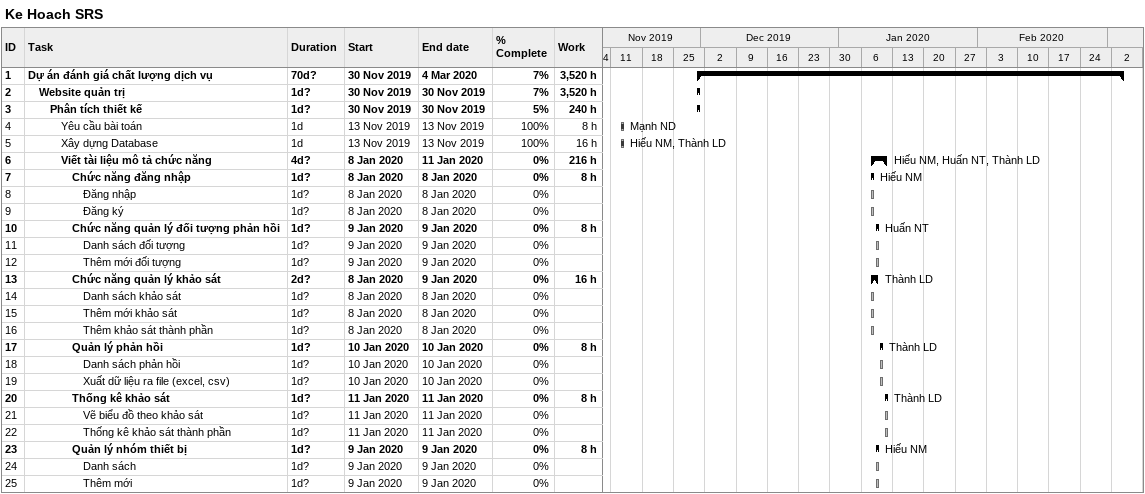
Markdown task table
Ke Hoach SRS

| ID | Level | Task | Duration | Start | Finish | Resources | % complete | Work (h) |
|---|---|---|---|---|---|---|---|---|
| 1 | 1 | **Dự án đánh giá chất lượng dịch vụ** | 70d? | 2019-11-30 | 2020-03-04 |  | 7 | 3520 |
| 2 | 2 | **Website quản trị** | 1d? | 2019-11-30 | 2019-11-30 |  | 7 | 3520 |
| 3 | 3 | **Phân tích thiết kế** | 1d? | 2019-11-30 | 2019-11-30 |  | 5 | 240 |
| 4 | 4 | Yêu cầu bài toán | 1d | 2019-11-13 | 2019-11-13 | Mạnh ND | 100 | 8 |
| 5 | 4 | Xây dựng Database | 1d | 2019-11-13 | 2019-11-13 | Hiếu NM, Thành LD | 100 | 16 |
| 6 | 4 | **Viết tài liệu mô tả chức năng** | 4d? | 2020-01-08 | 2020-01-11 | Hiếu NM, Huấn NT, Thành LD | 0 | 216 |
| 7 | 5 | **Chức năng đăng nhập** | 1d? | 2020-01-08 | 2020-01-08 | Hiếu NM | 0 | 8 |
| 8 | 6 | Đăng nhập | 1d? | 2020-01-08 | 2020-01-08 |  | 0 |  |
| 9 | 6 | Đăng ký | 1d? | 2020-01-08 | 2020-01-08 |  | 0 |  |
| 10 | 5 | **Chức năng quản lý đối tượng phản hồi** | 1d? | 2020-01-09 | 2020-01-09 | Huấn NT | 0 | 8 |
| 11 | 6 | Danh sách đối tượng | 1d? | 2020-01-09 | 2020-01-09 |  | 0 |  |
| 12 | 6 | Thêm mới đối tượng | 1d? | 2020-01-09 | 2020-01-09 |  | 0 |  |
| 13 | 5 | **Chức năng quản lý khảo sát** | 2d? | 2020-01-08 | 2020-01-09 | Thành LD | 0 | 16 |
| 14 | 6 | Danh sách khảo sát | 1d? | 2020-01-08 | 2020-01-08 |  | 0 |  |
| 15 | 6 | Thêm mới khảo sát | 1d? | 2020-01-08 | 2020-01-08 |  | 0 |  |
| 16 | 6 | Thêm khảo sát thành phần | 1d? | 2020-01-08 | 2020-01-08 |  | 0 |  |
| 17 | 5 | **Quản lý phản hồi** | 1d? | 2020-01-10 | 2020-01-10 | Thành LD | 0 | 8 |
| 18 | 6 | Danh sách phản hồi | 1d? | 2020-01-10 | 2020-01-10 |  | 0 |  |
| 19 | 6 | Xuất dữ liệu ra file (excel, csv) | 1d? | 2020-01-10 | 2020-01-10 |  | 0 |  |
| 20 | 5 | **Thống kê khảo sát** | 1d? | 2020-01-11 | 2020-01-11 | Thành LD | 0 | 8 |
| 21 | 6 | Vẽ biểu đồ theo khảo sát | 1d? | 2020-01-11 | 2020-01-11 |  | 0 |  |
| 22 | 6 | Thống kê khảo sát thành phần | 1d? | 2020-01-11 | 2020-01-11 |  | 0 |  |
| 23 | 5 | **Quản lý nhóm thiết bị** | 1d? | 2020-01-09 | 2020-01-09 | Hiếu NM | 0 | 8 |
| 24 | 6 | Danh sách | 1d? | 2020-01-09 | 2020-01-09 |  | 0 |  |
| 25 | 6 | Thêm mới | 1d? | 2020-01-09 | 2020-01-09 |  | 0 |  |
